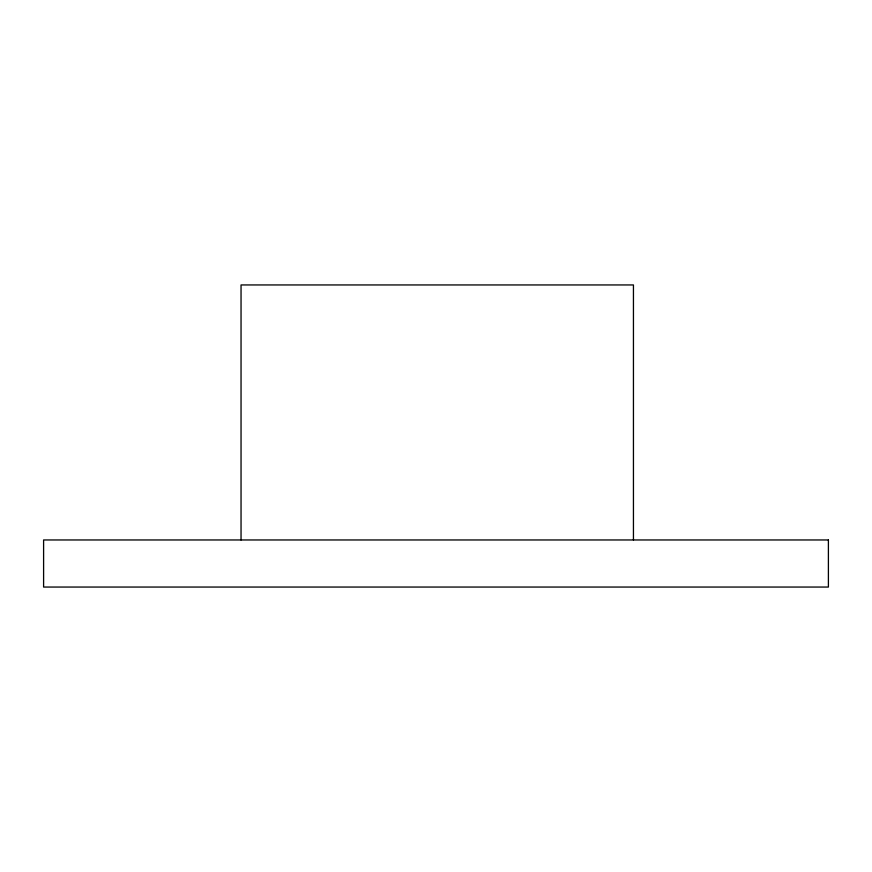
<?xml version="1.0" encoding="UTF-8"?>
<svg xmlns="http://www.w3.org/2000/svg" width="872" height="872" viewBox="0 0 872 872"><rect width="100%" height="100%" fill="white"/><g stroke="black" fill="none" stroke-linecap="round" stroke-linejoin="round"><path stroke-width="1.31" d="M633.443 539.964L633.443 284.948L241.043 284.948L241.043 539.964M828.4 539.964L43.6 539.964L43.6 587.052L828.4 587.052L828.4 539.964"/></g></svg>
